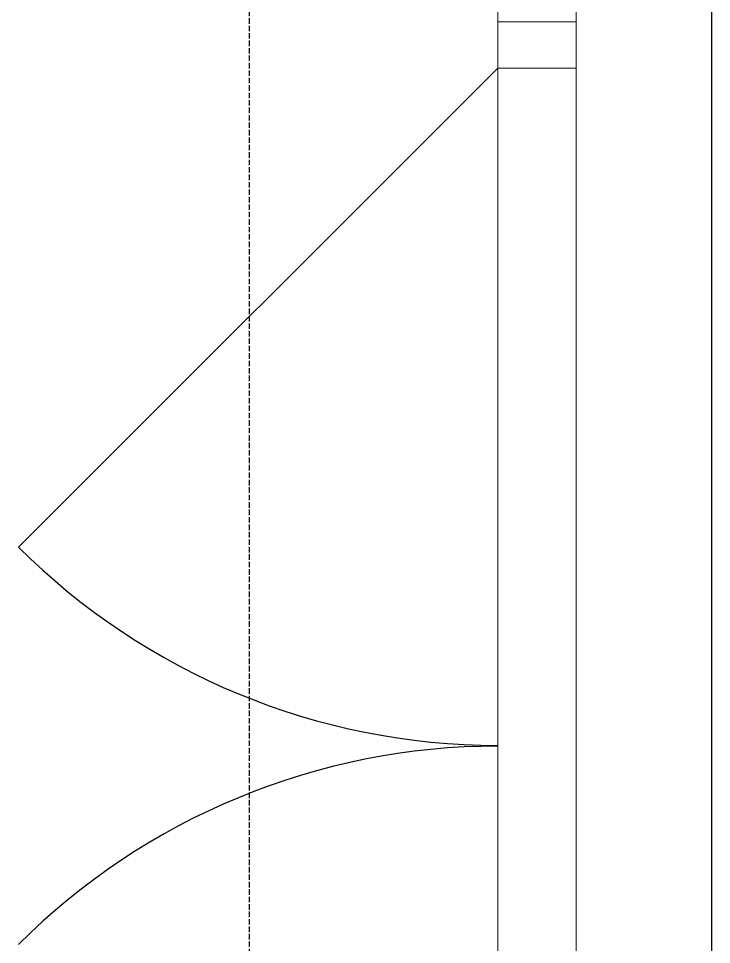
# Model space of a CAD drawing. Header units: millimetres. Extents: x 0 to 59350, y 0 to 29700.
# Drawn here: x 37774.4 to 38025.5, y 20769.9 to 21105.7 of the extents above; entities that cross this region are included whole.
import ezdxf

# ---------------------------------------------------------------- set-up
doc = ezdxf.new("R2010")
doc.units = ezdxf.units.MM
doc.linetypes.add('VERDECKT2_S2', pattern=[2.7, 2, -0.7])
doc.layers.add('Standard', color=7, linetype='Continuous', lineweight=25)

msp = doc.modelspace()

# ---------------------------------------------------------------- linework, layer by layer
at = {"layer": 'Standard', "color": 7, "linetype": 'VERDECKT2_S2', "lineweight": -3}
msp.add_line((37858.05, 18841.22), (37858.05, 21488.72), dxfattribs=at)
at = {"layer": 'Standard', "color": 2, "linetype": 'Continuous', "lineweight": 18}
for p, q in [((37948.05, 21365.22), (37948.05, 21087.72)), ((37976.55, 21365.22), (37976.55, 21087.72)), ((37948.05, 21087.72), (37948.05, 21104.47)), ((37948.05, 21104.47), (37976.55, 21104.47)), ((37948.05, 21104.47), (37948.05, 21087.72)), ((37976.55, 21104.47), (37948.05, 21104.47)), ((37948.05, 21104.47), (37948.05, 20579.47)), ((37976.55, 21104.47), (37976.55, 21087.72)), ((37976.55, 21087.72), (37976.55, 21104.47)), ((37976.55, 21104.47), (37976.55, 20579.47)), ((37976.55, 21087.72), (37948.05, 21087.72)), ((37948.05, 21087.72), (37976.55, 21087.72))]:
    msp.add_line(p, q, dxfattribs=at)
at = {"layer": 'Standard', "color": 7, "linetype": 'Continuous', "lineweight": -3}
msp.add_line((38025.55, 21321.22), (38025.55, 19008.72), dxfattribs=at)
at = {"layer": 'Standard', "color": 5, "linetype": 'Continuous', "lineweight": -3}
msp.add_line((37948.05, 21087.72), (37774.37, 20914.04), dxfattribs=at)
for centre, start, end in [((37948.05, 21087.72), 225, 270), ((37948.05, 20596.22), 90, 135)]:
    msp.add_arc(centre, 245.62, start, end, dxfattribs=at)

doc.saveas('drawing.dxf')
